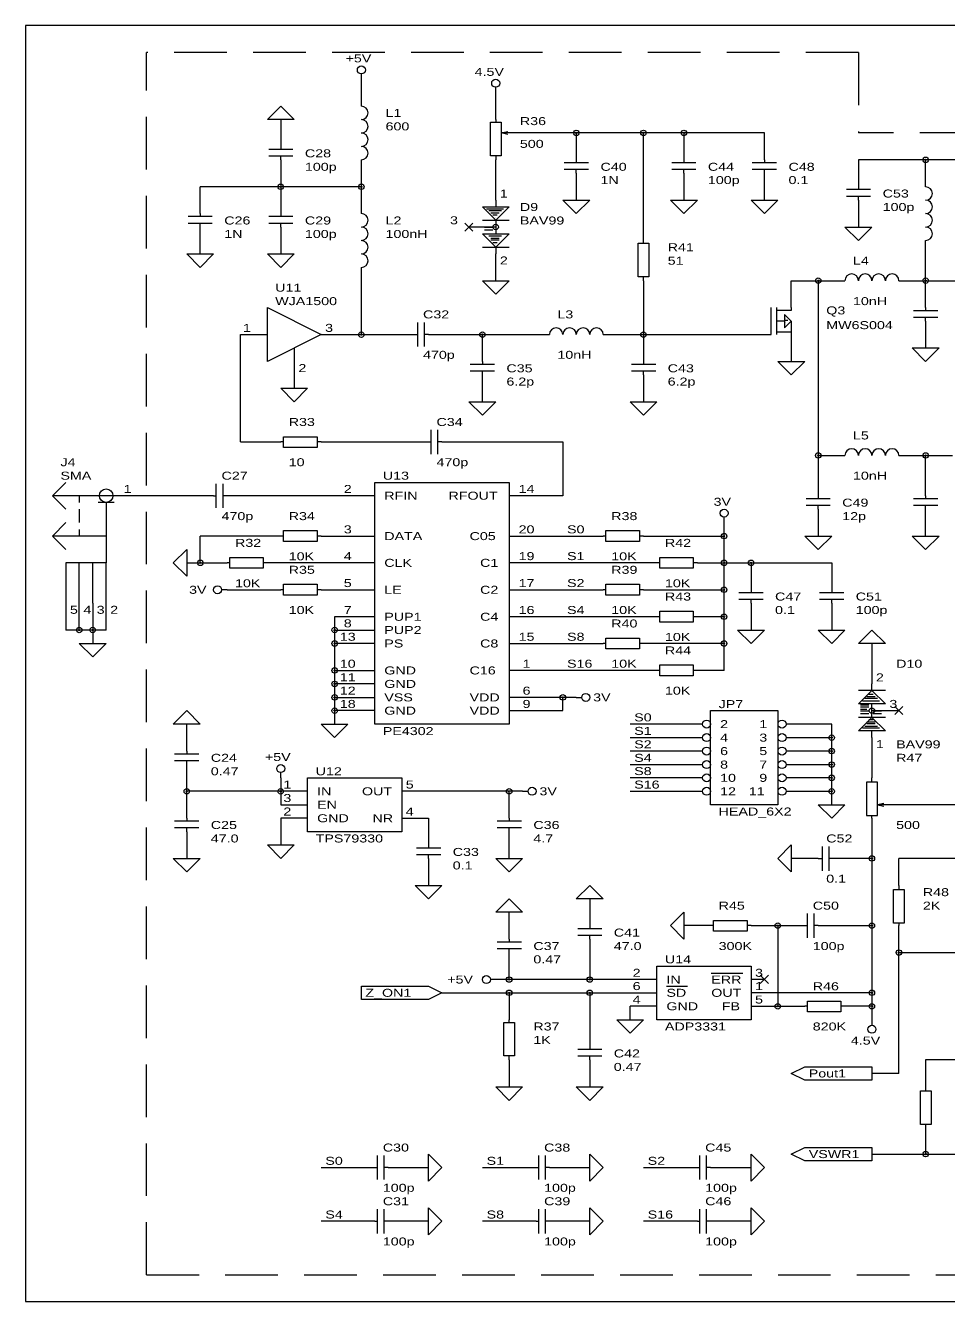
# Model space of a CAD drawing. Extents: x 0.06 to 9.63, y 0.06 to 6.12.
# Drawn here: x 0.06 to 4.45, y 0.06 to 6.12 of the extents above; entities that cross this region are included whole.
import ezdxf

# ---------------------------------------------------------------- set-up
doc = ezdxf.new("R2010")
doc.units = 0
doc.header["$MEASUREMENT"] = 0
doc.linetypes.add('HIDDEN', pattern=[0.375, 0.25, -0.125])
doc.layers.get('0').update_dxf_attribs({"linetype": 'HIDDEN'})
doc.layers.add('1', color=7, linetype='CONTINUOUS')

msp = doc.modelspace()

# ---------------------------------------------------------------- linework, layer by layer
for p, q in [((4.02, 5.996), (0.638, 5.996)), ((0.638, 5.996), (0.638, 5.996)), ((0.638, 5.996), (0.638, 5.996)), ((0.638, 0.19), (0.638, 5.996)), ((4.02, 5.996), (4.02, 5.614)), ((9.061, 5.614), (4.02, 5.614)), ((0.638, 0.19), (7.275, 0.19))]:
    msp.add_line(p, q)
at = {"layer": '1'}
for p, q in [((9.634, 6.124), (0.064, 6.124)), ((0.064, 6.124), (0.064, 0.064)), ((1.659, 5.869), (1.659, 5.894)), ((1.659, 5.741), (1.659, 5.869)), ((2.297, 5.805), (2.297, 5.83)), ((2.297, 5.677), (2.297, 5.805)), ((1.213, 5.677), (1.276, 5.741)), ((1.276, 5.741), (1.34, 5.677)), ((1.34, 5.677), (1.213, 5.677)), ((1.276, 5.677), (1.276, 5.55)), ((2.272, 5.505), (2.272, 5.665)), ((2.272, 5.665), (2.297, 5.665)), ((2.297, 5.677), (2.297, 5.665)), ((2.297, 5.665), (2.323, 5.665)), ((2.323, 5.665), (2.323, 5.505)), ((2.323, 5.614), (2.355, 5.62)), ((2.361, 5.614), (2.323, 5.614)), ((2.355, 5.607), (2.323, 5.614)), ((3.574, 5.614), (2.361, 5.614)), ((2.68, 5.614), (2.68, 5.486)), ((2.999, 5.103), (2.999, 5.614)), ((3.191, 5.614), (3.191, 5.486)), ((3.574, 5.486), (3.574, 5.614)), ((1.219, 5.537), (1.334, 5.537)), ((1.276, 5.55), (1.276, 5.537)), ((1.219, 5.505), (1.334, 5.505)), ((1.276, 5.486), (1.276, 5.505)), ((1.276, 5.486), (1.276, 5.231)), ((1.659, 5.231), (1.659, 5.486)), ((2.323, 5.505), (2.272, 5.505)), ((2.297, 5.505), (2.297, 5.486)), ((2.297, 5.294), (2.297, 5.486)), ((2.623, 5.473), (2.738, 5.473)), ((2.68, 5.486), (2.68, 5.473)), ((3.133, 5.473), (3.248, 5.473)), ((3.191, 5.486), (3.191, 5.473)), ((3.516, 5.473), (3.631, 5.473)), ((3.574, 5.486), (3.574, 5.473)), ((5.935, 5.486), (4.02, 5.486)), ((4.02, 5.486), (4.02, 5.358)), ((4.339, 5.358), (4.339, 5.486)), ((2.623, 5.441), (2.738, 5.441)), ((2.68, 5.422), (2.68, 5.441)), ((2.68, 5.422), (2.68, 5.294)), ((3.133, 5.441), (3.248, 5.441)), ((3.191, 5.422), (3.191, 5.441)), ((3.191, 5.422), (3.191, 5.294)), ((3.516, 5.441), (3.631, 5.441)), ((3.574, 5.422), (3.574, 5.441)), ((3.574, 5.294), (3.574, 5.422)), ((1.659, 5.358), (0.894, 5.358)), ((0.894, 5.231), (0.894, 5.358)), ((3.963, 5.346), (4.078, 5.346)), ((4.02, 5.358), (4.02, 5.346)), ((2.297, 5.294), (2.297, 5.263)), ((2.616, 5.294), (2.744, 5.294)), ((2.68, 5.231), (2.616, 5.294)), ((2.744, 5.294), (2.68, 5.231)), ((3.127, 5.294), (3.255, 5.294)), ((3.191, 5.231), (3.127, 5.294)), ((3.255, 5.294), (3.191, 5.231)), ((3.51, 5.294), (3.637, 5.294)), ((3.574, 5.231), (3.51, 5.294)), ((3.637, 5.294), (3.574, 5.231)), ((3.963, 5.314), (4.078, 5.314)), ((4.02, 5.294), (4.02, 5.314)), ((4.02, 5.294), (4.02, 5.167)), ((0.836, 5.218), (0.951, 5.218)), ((0.894, 5.231), (0.894, 5.218)), ((1.219, 5.218), (1.334, 5.218)), ((1.276, 5.231), (1.276, 5.218)), ((2.234, 5.263), (2.361, 5.263)), ((2.297, 5.199), (2.234, 5.263)), ((2.254, 5.254), (2.334, 5.254)), ((2.324, 5.244), (2.264, 5.244)), ((2.274, 5.234), (2.314, 5.234)), ((2.304, 5.224), (2.284, 5.224)), ((2.294, 5.214), (2.294, 5.214)), ((2.361, 5.263), (2.297, 5.199)), ((0.836, 5.186), (0.951, 5.186)), ((0.894, 5.167), (0.894, 5.186)), ((0.894, 5.039), (0.894, 5.167)), ((1.219, 5.186), (1.334, 5.186)), ((1.276, 5.167), (1.276, 5.186)), ((1.276, 5.167), (1.276, 5.039)), ((2.151, 5.186), (2.189, 5.148)), ((2.151, 5.148), (2.189, 5.186)), ((2.234, 5.167), (2.17, 5.167)), ((2.234, 5.199), (2.361, 5.199)), ((2.297, 5.167), (2.234, 5.167)), ((2.284, 5.164), (2.244, 5.164)), ((2.244, 5.154), (2.284, 5.154)), ((2.297, 5.199), (2.297, 5.135)), ((3.956, 5.167), (4.084, 5.167)), ((4.02, 5.103), (3.956, 5.167)), ((4.084, 5.167), (4.02, 5.103)), ((2.234, 5.135), (2.361, 5.135)), ((2.297, 5.071), (2.234, 5.135)), ((2.254, 5.134), (2.334, 5.134)), ((2.324, 5.124), (2.264, 5.124)), ((2.274, 5.114), (2.314, 5.114)), ((2.314, 5.104), (2.274, 5.104)), ((2.284, 5.094), (2.304, 5.094)), ((2.361, 5.135), (2.297, 5.071)), ((2.999, 5.09), (2.999, 5.103)), ((4.339, 4.784), (4.339, 5.103)), ((0.83, 5.039), (0.957, 5.039)), ((0.894, 4.975), (0.83, 5.039)), ((0.957, 5.039), (0.894, 4.975)), ((1.213, 5.039), (1.34, 5.039)), ((1.276, 4.975), (1.213, 5.039)), ((1.34, 5.039), (1.276, 4.975)), ((2.234, 5.071), (2.361, 5.071)), ((2.294, 5.084), (2.294, 5.084)), ((2.297, 5.071), (2.297, 5.039)), ((2.297, 4.912), (2.297, 5.039)), ((2.974, 4.931), (2.974, 5.09)), ((2.974, 5.09), (3.025, 5.09)), ((3.025, 5.09), (3.025, 4.931)), ((1.659, 4.656), (1.659, 4.975)), ((2.234, 4.912), (2.361, 4.912)), ((2.297, 4.848), (2.234, 4.912)), ((2.361, 4.912), (2.297, 4.848)), ((2.999, 4.931), (2.974, 4.931)), ((2.999, 4.912), (2.999, 4.931)), ((3.025, 4.931), (2.999, 4.931)), ((2.999, 4.912), (2.999, 4.529)), ((3.701, 4.912), (3.956, 4.912)), ((3.701, 4.784), (3.701, 4.912)), ((3.829, 4.912), (3.829, 3.891)), ((4.212, 4.912), (5.169, 4.912)), ((1.213, 4.784), (1.468, 4.656)), ((1.213, 4.529), (1.213, 4.784)), ((3.605, 4.656), (3.605, 4.784)), ((3.631, 4.784), (3.631, 4.656)), ((3.631, 4.784), (3.631, 4.656)), ((3.701, 4.771), (3.631, 4.771)), ((3.701, 4.771), (3.637, 4.771)), ((3.701, 4.72), (3.669, 4.752)), ((3.669, 4.752), (3.669, 4.688)), ((3.674, 4.734), (3.674, 4.734)), ((3.701, 4.784), (3.701, 4.771)), ((3.701, 4.784), (3.701, 4.771)), ((4.282, 4.771), (4.397, 4.771)), ((4.282, 4.739), (4.397, 4.739)), ((4.339, 4.784), (4.339, 4.771)), ((4.339, 4.72), (4.339, 4.739)), ((1.927, 4.599), (1.927, 4.714)), ((1.959, 4.599), (1.959, 4.714)), ((3.669, 4.72), (3.631, 4.72)), ((3.631, 4.669), (3.701, 4.669)), ((3.637, 4.669), (3.695, 4.669)), ((3.669, 4.688), (3.701, 4.72)), ((3.674, 4.724), (3.684, 4.724)), ((3.674, 4.714), (3.674, 4.714)), ((3.701, 4.72), (3.701, 4.656)), ((3.701, 4.72), (3.701, 4.656)), ((4.339, 4.72), (4.339, 4.593)), ((1.085, 4.656), (1.213, 4.656)), ((1.085, 4.146), (1.085, 4.656)), ((1.468, 4.656), (1.213, 4.529)), ((1.468, 4.656), (1.914, 4.656)), ((1.914, 4.656), (1.927, 4.656)), ((1.978, 4.656), (1.959, 4.656)), ((1.978, 4.656), (2.553, 4.656)), ((2.234, 4.529), (2.234, 4.656)), ((2.808, 4.656), (3.574, 4.656)), ((3.574, 4.656), (3.605, 4.656)), ((3.701, 4.656), (3.701, 4.529)), ((1.34, 4.593), (1.34, 4.529)), ((4.275, 4.593), (4.403, 4.593)), ((4.339, 4.529), (4.275, 4.593)), ((4.403, 4.593), (4.339, 4.529)), ((1.34, 4.529), (1.34, 4.401)), ((2.176, 4.516), (2.291, 4.516)), ((2.234, 4.529), (2.234, 4.516)), ((2.942, 4.516), (3.057, 4.516)), ((2.999, 4.529), (2.999, 4.516)), ((3.637, 4.529), (3.765, 4.529)), ((3.701, 4.465), (3.637, 4.529)), ((3.765, 4.529), (3.701, 4.465)), ((2.176, 4.484), (2.291, 4.484)), ((2.234, 4.465), (2.234, 4.484)), ((2.234, 4.337), (2.234, 4.465)), ((2.942, 4.484), (3.057, 4.484)), ((2.999, 4.465), (2.999, 4.484)), ((2.999, 4.465), (2.999, 4.337)), ((1.276, 4.401), (1.404, 4.401)), ((1.34, 4.337), (1.276, 4.401)), ((1.404, 4.401), (1.34, 4.337)), ((2.17, 4.337), (2.297, 4.337)), ((2.234, 4.274), (2.17, 4.337)), ((2.297, 4.337), (2.234, 4.274)), ((2.935, 4.337), (3.063, 4.337)), ((2.999, 4.274), (2.935, 4.337)), ((3.063, 4.337), (2.999, 4.274)), ((1.991, 4.088), (1.991, 4.203)), ((2.023, 4.088), (2.023, 4.203)), ((1.085, 4.146), (1.276, 4.146)), ((1.289, 4.146), (1.276, 4.146)), ((1.289, 4.12), (1.289, 4.171)), ((1.289, 4.171), (1.449, 4.171)), ((1.449, 4.171), (1.449, 4.146)), ((1.468, 4.146), (1.449, 4.146)), ((1.449, 4.146), (1.449, 4.12)), ((1.468, 4.146), (1.978, 4.146)), ((1.978, 4.146), (1.991, 4.146)), ((2.042, 4.146), (2.023, 4.146)), ((2.042, 4.146), (2.616, 4.146)), ((2.616, 4.146), (2.616, 3.891)), ((1.449, 4.12), (1.289, 4.12)), ((3.829, 4.082), (3.956, 4.082)), ((4.212, 4.082), (4.467, 4.082)), ((4.339, 3.891), (4.339, 4.082)), ((0.192, 3.891), (0.255, 3.954)), ((0.97, 3.833), (0.97, 3.948)), ((1.002, 3.833), (1.002, 3.948)), ((1.723, 3.954), (2.361, 3.954)), ((1.723, 2.806), (1.723, 3.954)), ((2.361, 3.954), (2.361, 2.806)), ((0.511, 3.891), (0.192, 3.891)), ((0.255, 3.827), (0.192, 3.891)), ((0.319, 3.891), (0.319, 3.859)), ((0.957, 3.891), (0.511, 3.891)), ((0.957, 3.891), (0.97, 3.891)), ((1.021, 3.891), (1.002, 3.891)), ((1.723, 3.891), (1.021, 3.891)), ((2.616, 3.891), (2.361, 3.891)), ((3.829, 3.891), (3.829, 3.878)), ((4.339, 3.891), (4.339, 3.878)), ((0.319, 3.827), (0.319, 3.763)), ((0.485, 3.859), (0.409, 3.859)), ((0.447, 3.859), (0.447, 3.699)), ((3.771, 3.878), (3.886, 3.878)), ((3.771, 3.846), (3.886, 3.846)), ((3.829, 3.827), (3.829, 3.846)), ((3.829, 3.827), (3.829, 3.699)), ((4.282, 3.878), (4.397, 3.878)), ((4.282, 3.846), (4.397, 3.846)), ((4.339, 3.827), (4.339, 3.846)), ((4.339, 3.699), (4.339, 3.827)), ((0.255, 3.763), (0.192, 3.699)), ((3.382, 3.763), (3.382, 3.789)), ((3.382, 3.061), (3.382, 3.763)), ((0.447, 3.699), (0.192, 3.699)), ((0.192, 3.699), (0.255, 3.635)), ((0.319, 3.731), (0.319, 3.699)), ((0.447, 3.699), (0.447, 3.572)), ((1.276, 3.699), (0.894, 3.699)), ((0.894, 3.572), (0.894, 3.699)), ((1.289, 3.699), (1.276, 3.699)), ((1.289, 3.674), (1.289, 3.725)), ((1.289, 3.725), (1.449, 3.725)), ((1.449, 3.725), (1.449, 3.699)), ((1.468, 3.699), (1.449, 3.699)), ((1.449, 3.699), (1.449, 3.674)), ((1.468, 3.699), (1.723, 3.699)), ((2.361, 3.699), (2.808, 3.699)), ((2.821, 3.699), (2.808, 3.699)), ((2.821, 3.674), (2.821, 3.725)), ((2.821, 3.725), (2.98, 3.725)), ((2.98, 3.725), (2.98, 3.699)), ((2.999, 3.699), (2.98, 3.699)), ((2.98, 3.699), (2.98, 3.674)), ((2.999, 3.699), (3.382, 3.699)), ((3.765, 3.699), (3.893, 3.699)), ((3.829, 3.635), (3.765, 3.699)), ((3.893, 3.699), (3.829, 3.635)), ((4.275, 3.699), (4.403, 3.699)), ((4.339, 3.635), (4.275, 3.699)), ((4.403, 3.699), (4.339, 3.635)), ((1.449, 3.674), (1.289, 3.674)), ((2.98, 3.674), (2.821, 3.674)), ((0.766, 3.572), (0.83, 3.635)), ((0.83, 3.635), (0.83, 3.508)), ((1.034, 3.546), (1.034, 3.597)), ((1.034, 3.597), (1.193, 3.597)), ((1.193, 3.597), (1.193, 3.572)), ((3.076, 3.546), (3.076, 3.597)), ((3.076, 3.597), (3.235, 3.597)), ((3.235, 3.597), (3.235, 3.572)), ((0.447, 3.572), (0.255, 3.572)), ((0.255, 3.572), (0.255, 3.38)), ((0.319, 3.38), (0.319, 3.572)), ((0.383, 3.38), (0.383, 3.572)), ((0.447, 3.38), (0.447, 3.572)), ((0.83, 3.508), (0.766, 3.572)), ((0.83, 3.572), (1.021, 3.572)), ((1.034, 3.572), (1.021, 3.572)), ((1.193, 3.546), (1.034, 3.546)), ((1.213, 3.572), (1.193, 3.572)), ((1.193, 3.572), (1.193, 3.546)), ((1.723, 3.572), (1.213, 3.572)), ((3.063, 3.572), (2.361, 3.572)), ((3.076, 3.572), (3.063, 3.572)), ((3.235, 3.546), (3.076, 3.546)), ((3.255, 3.572), (3.235, 3.572)), ((3.235, 3.572), (3.235, 3.546)), ((3.255, 3.572), (3.893, 3.572)), ((3.51, 3.572), (3.51, 3.444)), ((3.893, 3.572), (3.893, 3.444)), ((1.289, 3.418), (1.289, 3.47)), ((1.289, 3.47), (1.449, 3.47)), ((1.449, 3.47), (1.449, 3.444)), ((2.821, 3.418), (2.821, 3.47)), ((2.821, 3.47), (2.98, 3.47)), ((2.98, 3.47), (2.98, 3.444)), ((1.021, 3.444), (0.996, 3.444)), ((1.021, 3.444), (1.276, 3.444)), ((1.289, 3.444), (1.276, 3.444)), ((1.449, 3.418), (1.289, 3.418)), ((1.468, 3.444), (1.449, 3.444)), ((1.449, 3.444), (1.449, 3.418)), ((1.468, 3.444), (1.723, 3.444)), ((2.361, 3.444), (2.808, 3.444)), ((2.821, 3.444), (2.808, 3.444)), ((2.98, 3.418), (2.821, 3.418)), ((2.999, 3.444), (2.98, 3.444)), ((2.98, 3.444), (2.98, 3.418)), ((2.999, 3.444), (3.382, 3.444)), ((3.452, 3.431), (3.567, 3.431)), ((3.452, 3.399), (3.567, 3.399)), ((3.51, 3.444), (3.51, 3.431)), ((3.51, 3.38), (3.51, 3.399)), ((3.835, 3.431), (3.95, 3.431)), ((3.835, 3.399), (3.95, 3.399)), ((3.893, 3.444), (3.893, 3.431)), ((3.893, 3.38), (3.893, 3.399)), ((0.255, 3.38), (0.255, 3.253)), ((0.319, 3.253), (0.319, 3.38)), ((0.383, 3.38), (0.383, 3.189)), ((0.447, 3.253), (0.447, 3.38)), ((3.076, 3.291), (3.076, 3.342)), ((3.076, 3.342), (3.235, 3.342)), ((3.235, 3.342), (3.235, 3.316)), ((3.51, 3.38), (3.51, 3.253)), ((3.893, 3.38), (3.893, 3.253)), ((1.723, 3.316), (1.532, 3.316)), ((1.532, 3.316), (1.532, 2.806)), ((3.063, 3.316), (2.361, 3.316)), ((3.076, 3.316), (3.063, 3.316)), ((3.235, 3.291), (3.076, 3.291)), ((3.255, 3.316), (3.235, 3.316)), ((3.235, 3.316), (3.235, 3.291)), ((3.382, 3.316), (3.255, 3.316)), ((0.447, 3.253), (0.255, 3.253)), ((1.532, 3.253), (1.723, 3.253)), ((2.821, 3.163), (2.821, 3.214)), ((2.821, 3.214), (2.98, 3.214)), ((2.98, 3.214), (2.98, 3.189)), ((3.446, 3.253), (3.574, 3.253)), ((3.51, 3.189), (3.446, 3.253)), ((3.574, 3.253), (3.51, 3.189)), ((3.829, 3.253), (3.956, 3.253)), ((3.893, 3.189), (3.829, 3.253)), ((3.956, 3.253), (3.893, 3.189)), ((4.02, 3.189), (4.084, 3.253)), ((4.084, 3.253), (4.148, 3.189)), ((0.319, 3.189), (0.447, 3.189)), ((0.383, 3.125), (0.319, 3.189)), ((0.447, 3.189), (0.383, 3.125)), ((1.723, 3.189), (1.532, 3.189)), ((2.361, 3.189), (2.808, 3.189)), ((2.821, 3.189), (2.808, 3.189)), ((2.98, 3.163), (2.821, 3.163)), ((2.999, 3.189), (2.98, 3.189)), ((2.98, 3.189), (2.98, 3.163)), ((3.382, 3.189), (2.999, 3.189)), ((4.148, 3.189), (4.02, 3.189)), ((4.084, 3.189), (4.084, 2.997)), ((1.532, 3.061), (1.723, 3.061)), ((3.063, 3.061), (2.361, 3.061)), ((3.076, 3.061), (3.063, 3.061)), ((3.076, 3.036), (3.076, 3.087)), ((3.076, 3.087), (3.235, 3.087)), ((3.235, 3.036), (3.076, 3.036)), ((3.235, 3.087), (3.235, 3.061)), ((3.255, 3.061), (3.235, 3.061)), ((3.235, 3.061), (3.235, 3.036)), ((3.382, 3.061), (3.255, 3.061)), ((1.723, 2.997), (1.532, 2.997)), ((4.084, 2.965), (4.084, 2.997)), ((1.532, 2.933), (1.723, 2.933)), ((2.68, 2.933), (2.361, 2.933)), ((2.616, 2.87), (2.616, 2.933)), ((2.68, 2.933), (2.706, 2.933)), ((4.02, 2.902), (4.084, 2.965)), ((4.148, 2.965), (4.02, 2.965)), ((4.04, 2.917), (4.12, 2.917)), ((4.11, 2.927), (4.05, 2.927)), ((4.06, 2.937), (4.1, 2.937)), ((4.09, 2.947), (4.07, 2.947)), ((4.08, 2.957), (4.08, 2.957)), ((4.084, 2.965), (4.148, 2.902)), ((0.766, 2.806), (0.83, 2.87)), ((0.83, 2.87), (0.894, 2.806)), ((1.723, 2.87), (1.532, 2.87)), ((2.361, 2.87), (2.616, 2.87)), ((3.318, 2.87), (3.637, 2.87)), ((3.318, 2.423), (3.318, 2.87)), ((3.637, 2.87), (3.637, 2.423)), ((4.148, 2.902), (4.02, 2.902)), ((4.03, 2.897), (4.07, 2.897)), ((4.07, 2.887), (4.03, 2.887)), ((4.03, 2.877), (4.06, 2.877)), ((4.07, 2.867), (4.03, 2.867)), ((4.03, 2.857), (4.07, 2.857)), ((4.084, 2.838), (4.084, 2.902)), ((4.084, 2.87), (4.148, 2.87)), ((4.13, 2.867), (4.09, 2.867)), ((4.09, 2.857), (4.13, 2.857)), ((4.148, 2.87), (4.212, 2.87)), ((4.193, 2.889), (4.231, 2.851)), ((4.193, 2.851), (4.231, 2.889)), ((0.894, 2.806), (0.766, 2.806)), ((0.83, 2.678), (0.83, 2.806)), ((1.468, 2.806), (1.595, 2.806)), ((1.532, 2.742), (1.468, 2.806)), ((1.595, 2.806), (1.532, 2.742)), ((2.361, 2.806), (1.723, 2.806)), ((3.28, 2.806), (2.935, 2.806)), ((3.893, 2.806), (3.676, 2.806)), ((3.893, 2.423), (3.893, 2.806)), ((4.02, 2.774), (4.084, 2.838)), ((4.148, 2.838), (4.02, 2.838)), ((4.05, 2.797), (4.11, 2.797)), ((4.06, 2.817), (4.1, 2.817)), ((4.1, 2.807), (4.06, 2.807)), ((4.09, 2.827), (4.07, 2.827)), ((4.08, 2.837), (4.08, 2.837)), ((4.084, 2.838), (4.148, 2.774)), ((2.935, 2.742), (3.28, 2.742)), ((3.676, 2.742), (3.893, 2.742)), ((4.148, 2.774), (4.02, 2.774)), ((4.12, 2.787), (4.04, 2.787)), ((4.084, 2.742), (4.084, 2.774)), ((4.084, 2.742), (4.084, 2.551)), ((0.83, 2.678), (0.83, 2.665)), ((3.28, 2.678), (2.935, 2.678)), ((3.893, 2.678), (3.676, 2.678)), ((0.772, 2.665), (0.887, 2.665)), ((0.772, 2.634), (0.887, 2.634)), ((0.83, 2.614), (0.83, 2.634)), ((0.83, 2.359), (0.83, 2.614)), ((2.935, 2.614), (3.28, 2.614)), ((3.676, 2.614), (3.893, 2.614)), ((1.276, 2.551), (1.276, 2.576)), ((1.276, 2.551), (1.276, 2.423)), ((1.404, 2.551), (1.851, 2.551)), ((1.404, 2.295), (1.404, 2.551)), ((1.851, 2.551), (1.851, 2.295)), ((3.28, 2.551), (2.935, 2.551)), ((3.893, 2.551), (3.676, 2.551)), ((4.084, 2.531), (4.084, 2.551)), ((1.404, 2.487), (0.83, 2.487)), ((2.425, 2.487), (1.851, 2.487)), ((2.361, 2.359), (2.361, 2.487)), ((2.425, 2.487), (2.45, 2.487)), ((2.935, 2.487), (3.28, 2.487)), ((3.676, 2.487), (3.893, 2.487)), ((4.11, 2.531), (4.059, 2.531)), ((4.059, 2.531), (4.059, 2.372)), ((4.11, 2.372), (4.11, 2.531)), ((4.141, 2.429), (4.11, 2.423)), ((1.276, 2.423), (1.404, 2.423)), ((3.637, 2.423), (3.318, 2.423)), ((3.829, 2.423), (3.956, 2.423)), ((3.893, 2.359), (3.829, 2.423)), ((3.956, 2.423), (3.893, 2.359)), ((4.059, 2.372), (4.084, 2.372)), ((4.084, 2.359), (4.084, 2.372)), ((4.084, 2.372), (4.11, 2.372)), ((4.148, 2.423), (4.11, 2.423)), ((4.11, 2.423), (4.141, 2.417)), ((4.531, 2.423), (4.148, 2.423)), ((0.772, 2.346), (0.887, 2.346)), ((0.772, 2.315), (0.887, 2.315)), ((0.83, 2.359), (0.83, 2.346)), ((0.83, 2.295), (0.83, 2.315)), ((1.404, 2.359), (1.276, 2.359)), ((1.276, 2.359), (1.276, 2.232)), ((1.851, 2.359), (1.978, 2.359)), ((1.978, 2.359), (1.978, 2.232)), ((2.304, 2.346), (2.419, 2.346)), ((2.304, 2.315), (2.419, 2.315)), ((2.361, 2.359), (2.361, 2.346)), ((2.361, 2.295), (2.361, 2.315)), ((4.084, 2.359), (4.084, 1.402)), ((0.83, 2.295), (0.83, 2.168)), ((1.851, 2.295), (1.404, 2.295)), ((2.361, 2.168), (2.361, 2.295)), ((1.213, 2.232), (1.34, 2.232)), ((1.276, 2.168), (1.213, 2.232)), ((1.34, 2.232), (1.276, 2.168)), ((1.921, 2.219), (2.036, 2.219)), ((1.921, 2.187), (2.036, 2.187)), ((1.978, 2.232), (1.978, 2.219)), ((1.978, 2.168), (1.978, 2.187)), ((3.637, 2.168), (3.701, 2.232)), ((3.701, 2.232), (3.701, 2.104)), ((3.848, 2.225), (3.848, 2.11)), ((3.88, 2.225), (3.88, 2.11)), ((0.766, 2.168), (0.894, 2.168)), ((0.83, 2.104), (0.766, 2.168)), ((0.894, 2.168), (0.83, 2.104)), ((1.978, 2.168), (1.978, 2.04)), ((2.297, 2.168), (2.425, 2.168)), ((2.361, 2.104), (2.297, 2.168)), ((2.425, 2.168), (2.361, 2.104)), ((3.701, 2.104), (3.637, 2.168)), ((3.829, 2.168), (3.701, 2.168)), ((3.829, 2.168), (3.848, 2.168)), ((3.893, 2.168), (3.88, 2.168)), ((4.084, 2.168), (3.893, 2.168)), ((5.105, 2.168), (4.212, 2.168)), ((4.212, 2.04), (4.212, 2.168)), ((1.914, 2.04), (2.042, 2.04)), ((1.978, 1.976), (1.914, 2.04)), ((2.042, 2.04), (1.978, 1.976)), ((2.68, 1.976), (2.744, 2.04)), ((2.744, 2.04), (2.808, 1.976)), ((4.186, 1.861), (4.186, 2.021)), ((4.186, 2.021), (4.212, 2.021)), ((4.212, 2.04), (4.212, 2.021)), ((4.212, 2.021), (4.237, 2.021)), ((4.237, 2.021), (4.237, 1.861)), ((2.297, 1.913), (2.361, 1.976)), ((2.361, 1.976), (2.425, 1.913)), ((2.808, 1.976), (2.68, 1.976)), ((2.744, 1.976), (2.744, 1.849)), ((2.425, 1.913), (2.297, 1.913)), ((2.361, 1.785), (2.361, 1.913)), ((3.127, 1.849), (3.191, 1.913)), ((3.191, 1.913), (3.191, 1.785)), ((3.778, 1.791), (3.778, 1.906)), ((3.81, 1.791), (3.81, 1.906)), ((2.687, 1.836), (2.801, 1.836)), ((2.744, 1.849), (2.744, 1.836)), ((3.191, 1.785), (3.127, 1.849)), ((3.318, 1.849), (3.191, 1.849)), ((3.331, 1.849), (3.318, 1.849)), ((3.331, 1.823), (3.331, 1.874)), ((3.331, 1.874), (3.491, 1.874)), ((3.491, 1.823), (3.331, 1.823)), ((3.491, 1.874), (3.491, 1.849)), ((3.51, 1.849), (3.491, 1.849)), ((3.491, 1.849), (3.491, 1.823)), ((3.51, 1.849), (3.765, 1.849)), ((3.637, 1.849), (3.637, 1.466)), ((3.765, 1.849), (3.778, 1.849)), ((3.829, 1.849), (3.81, 1.849)), ((3.829, 1.849), (4.084, 1.849)), ((4.237, 1.861), (4.186, 1.861)), ((4.212, 1.861), (4.212, 1.849)), ((4.212, 1.147), (4.212, 1.849)), ((2.304, 1.772), (2.419, 1.772)), ((2.361, 1.785), (2.361, 1.772)), ((2.687, 1.804), (2.801, 1.804)), ((2.744, 1.785), (2.744, 1.804)), ((2.744, 1.785), (2.744, 1.593)), ((2.304, 1.74), (2.419, 1.74)), ((2.361, 1.721), (2.361, 1.74)), ((2.361, 1.593), (2.361, 1.721)), ((4.212, 1.721), (4.595, 1.721)), ((3.063, 1.657), (3.51, 1.657)), ((3.063, 1.402), (3.063, 1.657)), ((3.51, 1.657), (3.51, 1.402)), ((2.297, 1.593), (2.272, 1.593)), ((3.063, 1.593), (2.297, 1.593)), ((3.321, 1.624), (3.371, 1.624)), ((3.371, 1.624), (3.421, 1.624)), ((3.421, 1.624), (3.471, 1.624)), ((3.574, 1.593), (3.51, 1.593)), ((3.554, 1.613), (3.593, 1.574)), ((3.554, 1.574), (3.593, 1.613)), ((1.659, 1.498), (1.659, 1.562)), ((1.659, 1.562), (1.978, 1.562)), ((1.978, 1.562), (2.042, 1.53)), ((2.042, 1.53), (1.978, 1.498)), ((2.042, 1.53), (3.063, 1.53)), ((2.361, 1.53), (2.361, 1.402)), ((2.744, 1.53), (2.744, 1.274)), ((3.108, 1.561), (3.158, 1.561)), ((3.158, 1.561), (3.208, 1.561)), ((4.084, 1.53), (3.51, 1.53)), ((1.978, 1.498), (1.659, 1.498)), ((3.063, 1.466), (2.935, 1.466)), ((2.935, 1.402), (2.935, 1.466)), ((3.51, 1.466), (3.765, 1.466)), ((3.778, 1.466), (3.765, 1.466)), ((3.778, 1.44), (3.778, 1.491)), ((3.778, 1.491), (3.937, 1.491)), ((3.937, 1.491), (3.937, 1.466)), ((3.956, 1.466), (3.937, 1.466)), ((3.937, 1.466), (3.937, 1.44)), ((4.084, 1.466), (3.956, 1.466)), ((2.361, 1.389), (2.361, 1.402)), ((2.872, 1.402), (2.999, 1.402)), ((2.935, 1.338), (2.872, 1.402)), ((2.999, 1.402), (2.935, 1.338)), ((3.51, 1.402), (3.063, 1.402)), ((3.937, 1.44), (3.778, 1.44)), ((4.084, 1.402), (4.084, 1.377)), ((2.336, 1.23), (2.336, 1.389)), ((2.336, 1.389), (2.387, 1.389)), ((2.387, 1.389), (2.387, 1.23)), ((2.744, 1.274), (2.744, 1.262)), ((2.361, 1.23), (2.336, 1.23)), ((2.361, 1.211), (2.361, 1.23)), ((2.387, 1.23), (2.361, 1.23)), ((2.687, 1.262), (2.801, 1.262)), ((2.687, 1.23), (2.801, 1.23)), ((2.744, 1.211), (2.744, 1.23)), ((2.361, 1.211), (2.361, 1.083)), ((2.744, 1.211), (2.744, 1.083)), ((3.701, 1.147), (3.765, 1.179)), ((3.765, 1.179), (4.084, 1.179)), ((4.084, 1.179), (4.084, 1.115)), ((5.105, 1.211), (4.339, 1.211)), ((4.339, 1.211), (4.339, 1.083)), ((3.765, 1.115), (3.701, 1.147)), ((4.084, 1.115), (3.765, 1.115)), ((4.212, 1.147), (4.084, 1.147)), ((2.297, 1.083), (2.425, 1.083)), ((2.361, 1.019), (2.297, 1.083)), ((2.425, 1.083), (2.361, 1.019)), ((2.68, 1.083), (2.808, 1.083)), ((2.744, 1.019), (2.68, 1.083)), ((2.808, 1.083), (2.744, 1.019)), ((4.314, 0.904), (4.314, 1.064)), ((4.314, 1.064), (4.339, 1.064)), ((4.339, 1.083), (4.339, 1.064)), ((4.339, 1.064), (4.365, 1.064)), ((4.365, 1.064), (4.365, 0.904)), ((4.365, 0.904), (4.314, 0.904)), ((4.339, 0.904), (4.339, 0.892)), ((4.339, 0.892), (4.339, 0.764)), ((3.701, 0.764), (3.765, 0.796)), ((3.765, 0.796), (4.084, 0.796)), ((4.084, 0.796), (4.084, 0.732)), ((1.736, 0.643), (1.736, 0.758)), ((1.768, 0.643), (1.768, 0.758)), ((1.978, 0.636), (1.978, 0.764)), ((1.978, 0.764), (2.042, 0.7)), ((2.502, 0.643), (2.502, 0.758)), ((2.533, 0.643), (2.533, 0.758)), ((2.744, 0.636), (2.744, 0.764)), ((2.744, 0.764), (2.808, 0.7)), ((3.267, 0.643), (3.267, 0.758)), ((3.299, 0.643), (3.299, 0.758)), ((3.51, 0.636), (3.51, 0.764)), ((3.51, 0.764), (3.574, 0.7)), ((3.765, 0.732), (3.701, 0.764)), ((4.084, 0.732), (3.765, 0.732)), ((4.084, 0.764), (4.595, 0.764)), ((1.468, 0.7), (1.723, 0.7)), ((1.723, 0.7), (1.736, 0.7)), ((1.787, 0.7), (1.768, 0.7)), ((1.787, 0.7), (1.978, 0.7)), ((2.042, 0.7), (1.978, 0.636)), ((2.234, 0.7), (2.489, 0.7)), ((2.489, 0.7), (2.502, 0.7)), ((2.553, 0.7), (2.533, 0.7)), ((2.553, 0.7), (2.744, 0.7)), ((2.808, 0.7), (2.744, 0.636)), ((2.999, 0.7), (3.255, 0.7)), ((3.255, 0.7), (3.267, 0.7)), ((3.318, 0.7), (3.299, 0.7)), ((3.318, 0.7), (3.51, 0.7)), ((3.574, 0.7), (3.51, 0.636)), ((1.736, 0.387), (1.736, 0.502)), ((1.768, 0.387), (1.768, 0.502)), ((1.978, 0.381), (1.978, 0.509)), ((1.978, 0.509), (2.042, 0.445)), ((2.502, 0.387), (2.502, 0.502)), ((2.533, 0.387), (2.533, 0.502)), ((2.744, 0.381), (2.744, 0.509)), ((2.744, 0.509), (2.808, 0.445)), ((3.267, 0.387), (3.267, 0.502)), ((3.299, 0.387), (3.299, 0.502)), ((3.51, 0.381), (3.51, 0.509)), ((3.51, 0.509), (3.574, 0.445)), ((1.723, 0.445), (1.468, 0.445)), ((1.723, 0.445), (1.736, 0.445)), ((1.787, 0.445), (1.768, 0.445)), ((1.978, 0.445), (1.787, 0.445)), ((2.042, 0.445), (1.978, 0.381)), ((2.489, 0.445), (2.234, 0.445)), ((2.489, 0.445), (2.502, 0.445)), ((2.553, 0.445), (2.533, 0.445)), ((2.744, 0.445), (2.553, 0.445)), ((2.808, 0.445), (2.744, 0.381)), ((3.255, 0.445), (2.999, 0.445)), ((3.255, 0.445), (3.267, 0.445)), ((3.318, 0.445), (3.299, 0.445)), ((3.51, 0.445), (3.318, 0.445)), ((3.574, 0.445), (3.51, 0.381)), ((0.064, 0.064), (9.634, 0.064))]:
    msp.add_line(p, q, dxfattribs=at)
for centre, radius in [((1.659, 5.913), 0.019), ((2.297, 5.85), 0.019), ((2.68, 5.614), 0.013), ((2.68, 5.614), 0.003), ((2.999, 5.614), 0.013), ((2.999, 5.614), 0.003), ((3.191, 5.614), 0.013), ((3.191, 5.614), 0.003), ((4.339, 5.486), 0.013), ((4.339, 5.486), 0.003), ((1.276, 5.358), 0.013), ((1.276, 5.358), 0.003), ((1.659, 5.358), 0.013), ((1.659, 5.358), 0.003), ((2.297, 5.167), 0.013), ((3.829, 4.912), 0.013), ((3.829, 4.912), 0.003), ((4.339, 4.912), 0.013), ((4.339, 4.912), 0.003), ((1.659, 4.656), 0.013), ((2.234, 4.656), 0.013), ((2.999, 4.656), 0.013), ((1.659, 4.656), 0.003), ((2.234, 4.656), 0.003), ((2.999, 4.656), 0.003), ((3.829, 4.082), 0.013), ((3.829, 4.082), 0.003), ((4.339, 4.082), 0.013), ((4.339, 4.082), 0.003), ((0.447, 3.891), 0.032), ((3.382, 3.808), 0.019), ((3.382, 3.699), 0.013), ((3.382, 3.699), 0.003), ((0.894, 3.572), 0.013), ((3.382, 3.572), 0.013), ((3.51, 3.572), 0.013), ((0.894, 3.572), 0.003), ((3.382, 3.572), 0.003), ((3.51, 3.572), 0.003), ((0.976, 3.444), 0.019), ((3.382, 3.444), 0.013), ((3.382, 3.444), 0.003), ((3.382, 3.316), 0.013), ((3.382, 3.316), 0.003), ((0.319, 3.253), 0.013), ((0.319, 3.253), 0.003), ((0.383, 3.253), 0.013), ((0.383, 3.253), 0.003), ((1.532, 3.253), 0.013), ((1.532, 3.253), 0.003), ((1.532, 3.189), 0.013), ((1.532, 3.189), 0.003), ((3.382, 3.189), 0.013), ((3.382, 3.189), 0.003), ((1.532, 3.061), 0.013), ((1.532, 3.061), 0.003), ((1.532, 2.997), 0.013), ((1.532, 2.997), 0.003), ((1.532, 2.933), 0.013), ((1.532, 2.933), 0.003), ((2.616, 2.933), 0.013), ((2.616, 2.933), 0.003), ((2.725, 2.933), 0.019), ((1.532, 2.87), 0.013), ((1.532, 2.87), 0.003), ((4.084, 2.87), 0.013), ((3.299, 2.806), 0.019), ((3.657, 2.806), 0.019), ((3.299, 2.742), 0.019), ((3.657, 2.742), 0.019), ((3.893, 2.742), 0.013), ((3.893, 2.742), 0.003), ((3.299, 2.678), 0.019), ((3.657, 2.678), 0.019), ((3.893, 2.678), 0.013), ((3.893, 2.678), 0.003), ((1.276, 2.595), 0.019), ((3.299, 2.614), 0.019), ((3.657, 2.614), 0.019), ((3.893, 2.614), 0.013), ((3.893, 2.614), 0.003), ((3.299, 2.551), 0.019), ((3.657, 2.551), 0.019), ((3.893, 2.551), 0.013), ((3.893, 2.551), 0.003), ((0.83, 2.487), 0.013), ((0.83, 2.487), 0.003), ((1.276, 2.487), 0.013), ((1.276, 2.487), 0.003), ((2.361, 2.487), 0.013), ((2.361, 2.487), 0.003), ((2.47, 2.487), 0.019), ((3.299, 2.487), 0.019), ((3.657, 2.487), 0.019), ((3.893, 2.487), 0.013), ((3.893, 2.487), 0.003), ((4.084, 2.168), 0.013), ((4.084, 2.168), 0.003), ((3.637, 1.849), 0.013), ((3.637, 1.849), 0.003), ((4.084, 1.849), 0.013), ((4.084, 1.849), 0.003), ((4.212, 1.721), 0.013), ((4.212, 1.721), 0.003), ((2.253, 1.593), 0.019), ((2.361, 1.593), 0.013), ((2.361, 1.593), 0.003), ((2.744, 1.593), 0.013), ((2.744, 1.593), 0.003), ((2.361, 1.53), 0.013), ((2.361, 1.53), 0.003), ((2.744, 1.53), 0.013), ((2.744, 1.53), 0.003), ((4.084, 1.53), 0.013), ((4.084, 1.53), 0.003), ((3.637, 1.466), 0.013), ((3.637, 1.466), 0.003), ((4.084, 1.466), 0.013), ((4.084, 1.466), 0.003), ((4.084, 1.357), 0.019), ((4.339, 0.764), 0.013), ((4.339, 0.764), 0.003)]:
    msp.add_circle(centre, radius, dxfattribs=at)
for centre, start, end in [((1.659, 5.709), 0, 90), ((1.659, 5.709), 270, 0), ((1.659, 5.645), 0, 90), ((1.659, 5.645), 270, 0), ((1.659, 5.582), 0, 90), ((1.659, 5.582), 270, 0), ((1.659, 5.518), 0, 90), ((1.659, 5.518), 270, 0), ((4.339, 5.326), 0, 90), ((4.339, 5.326), 270, 0), ((4.339, 5.263), 0, 90), ((1.659, 5.199), 0, 90), ((4.339, 5.263), 270, 0), ((4.339, 5.199), 0, 90), ((1.659, 5.199), 270, 0), ((1.659, 5.135), 0, 90), ((4.339, 5.199), 270, 0), ((4.339, 5.135), 0, 90), ((1.659, 5.135), 270, 0), ((1.659, 5.071), 0, 90), ((4.339, 5.135), 270, 0), ((1.659, 5.071), 270, 0), ((1.659, 5.007), 0, 90), ((1.659, 5.007), 270, 0), ((3.988, 4.912), 90, 180), ((3.988, 4.912), 0, 90), ((4.052, 4.912), 90, 180), ((4.052, 4.912), 0, 90), ((4.116, 4.912), 90, 180), ((4.116, 4.912), 0, 90), ((4.18, 4.912), 90, 180), ((4.18, 4.912), 0, 90), ((2.584, 4.656), 90, 180), ((2.584, 4.656), 0, 90), ((2.648, 4.656), 90, 180), ((2.648, 4.656), 0, 90), ((2.712, 4.656), 90, 180), ((2.712, 4.656), 0, 90), ((2.776, 4.656), 90, 180), ((2.776, 4.656), 0, 90), ((3.988, 4.082), 90, 180), ((3.988, 4.082), 0, 90), ((4.052, 4.082), 90, 180), ((4.052, 4.082), 0, 90), ((4.116, 4.082), 90, 180), ((4.116, 4.082), 0, 90), ((4.18, 4.082), 90, 180), ((4.18, 4.082), 0, 90)]:
    msp.add_arc(centre, 0.032, start, end, dxfattribs=at)

# ---------------------------------------------------------------- texts
at = {"layer": '1', "width": 1.333}
for s, p in [('+5V', (1.584, 5.949)), ('4.5V', (2.197, 5.885)), ('L1', (1.774, 5.69)), ('600', (1.774, 5.626)), ('R36', (2.412, 5.651)), ('500', (2.412, 5.543)), ('C28', (1.391, 5.498)), ('100p', (1.391, 5.434)), ('C40', (2.795, 5.434)), ('C44', (3.305, 5.434)), ('C48', (3.688, 5.434)), ('1N', (2.795, 5.371)), ('100p', (3.305, 5.371)), ('0.1', (3.688, 5.371)), ('1', (2.317, 5.307)), ('C53', (4.135, 5.307)), ('D9', (2.412, 5.243)), ('100p', (4.135, 5.243)), ('C26', (1.008, 5.179)), ('C29', (1.391, 5.179)), ('L2', (1.774, 5.179)), ('3', (2.08, 5.18)), ('BAV99', (2.412, 5.179)), ('1N', (1.008, 5.115)), ('100p', (1.391, 5.115)), ('100nH', (1.774, 5.115)), ('R41', (3.114, 5.052)), ('2', (2.317, 4.989)), ('51', (3.114, 4.988)), ('L4', (3.994, 4.988)), ('U11', (1.25, 4.86)), ('WJA1500', (1.25, 4.796)), ('Q3', (3.867, 4.752)), ('10nH', (3.994, 4.796)), ('C32', (1.952, 4.733)), ('L3', (2.59, 4.733)), ('  1', (1.059, 4.669)), ('3', (1.487, 4.669)), ('MW6S004', (3.867, 4.682)), ('470p', (1.952, 4.541)), ('10nH', (2.59, 4.541)), ('2', (1.36, 4.478)), ('C35', (2.348, 4.477)), ('C43', (3.114, 4.477)), ('6.2p', (2.348, 4.414)), ('6.2p', (3.114, 4.414)), ('R33', (1.314, 4.222)), ('C34', (2.016, 4.222)), ('L5', (3.994, 4.158)), ('J4', (0.23, 4.031)), ('10', (1.314, 4.031)), ('470p', (2.016, 4.031)), ('SMA', (0.23, 3.967)), ('C27', (0.995, 3.967)), ('U13', (1.761, 3.967)), ('10nH', (3.994, 3.967)), ('1', (0.53, 3.904)), ('  2', (1.538, 3.904)), ('14', (2.406, 3.904)), ('RFIN', (1.768, 3.872)), ('RFOUT', (2.073, 3.872)), ('3V', (3.332, 3.843)), ('C49', (3.943, 3.839)), ('470p', (0.995, 3.775)), ('R34', (1.314, 3.775)), ('R38', (2.846, 3.775)), ('12p', (3.943, 3.775)), ('  3', (1.538, 3.712)), ('DATA', (1.768, 3.68)), ('C05', (2.173, 3.68)), ('20', (2.406, 3.712)), ('S0', (2.636, 3.712)), ('R32', (1.059, 3.648)), ('R42', (3.101, 3.648)), ('10K', (1.314, 3.584)), ('  4', (1.538, 3.585)), ('CLK', (1.768, 3.553)), ('C1', (2.223, 3.553)), ('19', (2.406, 3.585)), ('S1', (2.636, 3.585)), ('10K', (2.846, 3.584)), ('R35', (1.314, 3.52)), ('R39', (2.846, 3.52)), ('3V', (0.841, 3.425)), ('10K', (1.059, 3.456)), ('  5', (1.538, 3.457)), ('LE', (1.768, 3.425)), ('C2', (2.223, 3.425)), ('17', (2.406, 3.457)), ('S2', (2.636, 3.457)), ('10K', (3.101, 3.456)), ('R43', (3.101, 3.393)), ('C47', (3.624, 3.393)), ('C51', (4.007, 3.393)), ('5', (0.275, 3.33)), ('4', (0.339, 3.33)), ('3', (0.402, 3.33)), ('2', (0.466, 3.33)), ('10K', (1.314, 3.329)), ('  7', (1.538, 3.329)), ('PUP1', (1.768, 3.297)), ('C4', (2.223, 3.297)), ('16', (2.406, 3.329)), ('S4', (2.636, 3.329)), ('10K', (2.846, 3.329)), ('0.1', (3.624, 3.329)), ('100p', (4.007, 3.329)), ('  8', (1.538, 3.266)), ('PUP2', (1.768, 3.234)), ('R40', (2.846, 3.265)), (' 13', (1.538, 3.202)), ('15', (2.406, 3.202)), ('S8', (2.636, 3.202)), ('10K', (3.101, 3.201)), ('PS', (1.768, 3.17)), ('C8', (2.223, 3.17)), ('R44', (3.101, 3.137)), (' 10', (1.538, 3.074)), (' 1', (2.406, 3.074)), ('S16', (2.636, 3.074)), ('10K', (2.846, 3.074)), ('D10', (4.199, 3.074)), (' 11', (1.538, 3.01)), ('GND', (1.768, 3.042)), ('C16', (2.173, 3.042)), ('2', (4.103, 3.009)), (' 12', (1.538, 2.946)), ('GND', (1.768, 2.978)), (' 6', (2.406, 2.946)), ('10K', (3.101, 2.946)), (' 18', (1.538, 2.883)), ('VSS', (1.768, 2.914)), ('VDD', (2.173, 2.914)), (' 9', (2.406, 2.883)), ('3V', (2.76, 2.914)), ('JP7', (3.356, 2.882)), ('3', (4.167, 2.883)), ('GND', (1.768, 2.851)), ('VDD', (2.173, 2.851)), ('S0', (2.955, 2.819)), ('PE4302', (1.761, 2.754)), ('S1', (2.955, 2.755)), ('2', (3.363, 2.787)), ('1', (3.549, 2.787)), ('S2', (2.955, 2.691)), ('4', (3.363, 2.723)), ('3', (3.549, 2.723)), ('1', (4.103, 2.692)), ('BAV99', (4.199, 2.691)), ('+5V', (1.201, 2.631)), ('6', (3.363, 2.659)), ('5', (3.549, 2.659)), ('C24', (0.944, 2.627)), ('S4', (2.955, 2.627)), ('8', (3.363, 2.595)), ('7', (3.549, 2.595)), ('R47', (4.199, 2.627)), ('0.47', (0.944, 2.563)), ('U12', (1.442, 2.563)), ('S8', (2.955, 2.564)), ('10', (3.363, 2.532)), ('9', (3.549, 2.532)), ('  1', (1.251, 2.5)), ('IN', (1.449, 2.468)), ('OUT', (1.662, 2.468)), ('5', (1.87, 2.5)), ('3V', (2.505, 2.468)), ('S16', (2.955, 2.5)), ('12', (3.363, 2.468)), ('11', (3.499, 2.468)), ('  3', (1.251, 2.436)), ('EN', (1.449, 2.404)), ('  2', (1.251, 2.372)), ('GND', (1.449, 2.34)), ('NR', (1.712, 2.34)), ('4', (1.87, 2.372)), ('HEAD_6X2', (3.356, 2.372)), ('C25', (0.944, 2.308)), ('C36', (2.476, 2.308)), ('500', (4.199, 2.308)), ('47.0', (0.944, 2.244)), ('TPS79330', (1.442, 2.244)), ('4.7', (2.476, 2.244)), ('C52', (3.867, 2.244)), ('C33', (2.093, 2.18)), ('0.1', (2.093, 2.116)), ('0.1', (3.867, 2.053)), ('R48', (4.326, 1.989)), ('R45', (3.356, 1.925)), ('C50', (3.803, 1.925)), ('2K', (4.326, 1.925)), ('C41', (2.858, 1.797)), ('C37', (2.476, 1.733)), ('47.0', (2.858, 1.733)), ('300K', (3.356, 1.733)), ('100p', (3.803, 1.733)), ('0.47', (2.476, 1.67)), ('U14', (3.101, 1.67)), ('  2', (2.91, 1.606)), ('3', (3.529, 1.606)), ('+5V', (2.067, 1.574)), ('  6', (2.91, 1.543)), ('IN', (3.108, 1.574)), ('ERR', (3.321, 1.574)), ('1', (3.529, 1.543)), ('R46', (3.803, 1.542)), ('Z_ON1', (1.678, 1.511)), ('  4', (2.91, 1.479)), ('SD', (3.108, 1.511)), ('OUT', (3.321, 1.511)), ('5', (3.529, 1.479)), ('GND', (3.108, 1.447)), ('FB', (3.371, 1.447)), ('R37', (2.476, 1.351)), ('ADP3331', (3.101, 1.351)), ('820K', (3.803, 1.351)), ('1K', (2.476, 1.287)), ('4.5V', (3.984, 1.284)), ('C42', (2.858, 1.223)), ('0.47', (2.858, 1.159)), ('Pout1', (3.784, 1.128)), ('C30', (1.761, 0.776)), ('C38', (2.527, 0.776)), ('C45', (3.292, 0.776)), ('S0', (1.488, 0.713)), ('S1', (2.254, 0.713)), ('S2', (3.019, 0.713)), ('VSWR1', (3.784, 0.745)), ('100p', (1.761, 0.585)), ('100p', (2.527, 0.585)), ('100p', (3.292, 0.585)), ('C31', (1.761, 0.521)), ('C39', (2.527, 0.521)), ('C46', (3.292, 0.521)), ('S4', (1.488, 0.458)), ('S8', (2.254, 0.458)), ('S16', (3.019, 0.458)), ('100p', (1.761, 0.33)), ('100p', (2.527, 0.33)), ('100p', (3.292, 0.33))]:
    msp.add_text(s, height=0.038, dxfattribs=at).set_placement(p)

doc.saveas('drawing.dxf')
